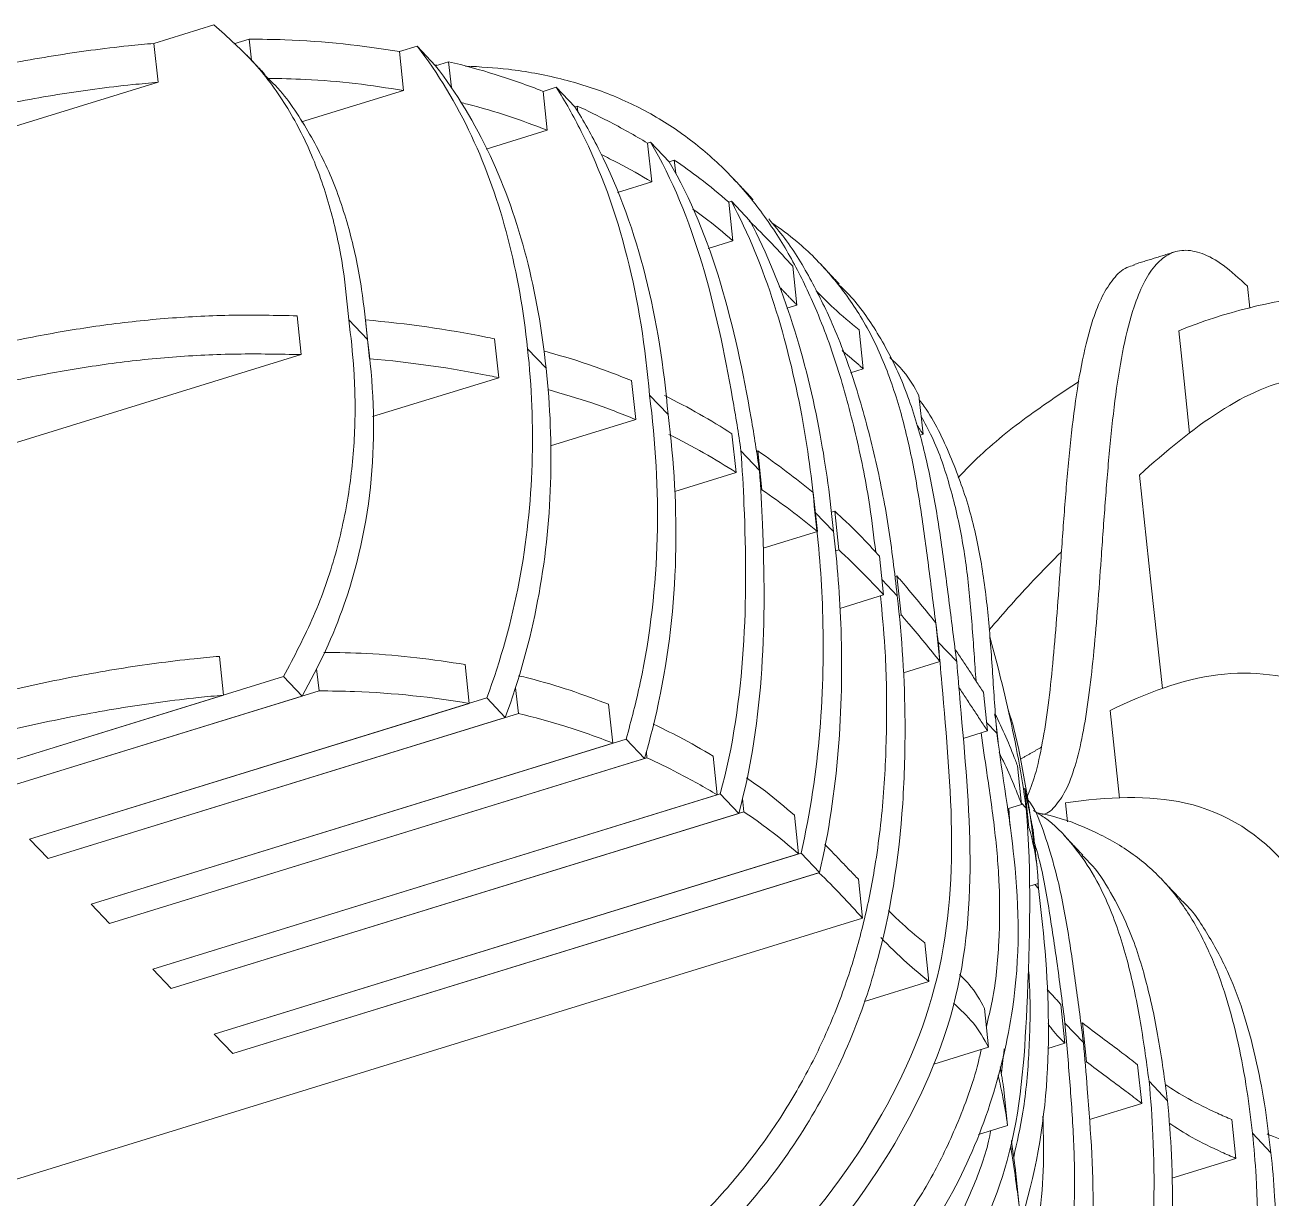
# Model space of a CAD drawing. Header units: millimetres. Extents: x -176 to 2097, y -1009 to 156.
# Drawn here: x 423 to 505.6, y -668.5 to -590.7 of the extents above; entities that cross this region are included whole.
import ezdxf

# ---------------------------------------------------------------- set-up
doc = ezdxf.new("R2010")
doc.units = ezdxf.units.MM

msp = doc.modelspace()

# ---------------------------------------------------------------- linework, layer by layer
at = {"color": 7, "linetype": 'Continuous', "lineweight": 15}
for p, q in [((431.533, -591.897), (435.505, -590.671)), ((431.808, -594.47), (431.533, -591.897)), ((436.831, -591.933), (437.857, -591.616)), ((437.857, -591.616), (438.006, -593.01)), ((447.814, -592.442), (448.979, -592.083)), ((450.203, -593.376), (448.979, -592.083)), ((448.089, -595.015), (447.814, -592.442)), ((450.203, -593.376), (451.071, -593.108)), ((451.071, -593.108), (451.253, -594.816)), ((431.808, -594.47), (414.861, -599.701)), ((448.089, -595.015), (441.324, -597.103)), ((457.33, -595.076), (458.209, -594.804)), ((457.606, -597.648), (457.33, -595.076)), ((459.433, -596.098), (458.209, -594.804)), ((459.433, -596.098), (459.598, -596.047)), ((459.598, -596.047), (459.639, -596.428)), ((457.606, -597.648), (453.558, -598.898)), ((464.261, -598.507), (464.46, -598.446)), ((464.536, -601.08), (464.261, -598.507)), ((465.685, -599.739), (464.46, -598.446)), ((465.685, -599.739), (466.029, -599.633)), ((466.029, -599.633), (466.123, -600.508)), ((464.536, -601.08), (462.267, -601.78)), ((469.643, -602.417), (469.814, -602.364)), ((469.918, -604.99), (469.643, -602.417)), ((471.039, -603.657), (469.814, -602.364)), ((469.918, -604.99), (468.282, -605.495)), ((474.164, -609.25), (473.888, -606.677)), ((504.179, -609.442), (504.028, -607.995)), ((474.164, -609.25), (473.48, -609.461)), ((441.299, -612.53), (441.024, -609.958)), ((444.458, -610.226), (445.683, -611.52)), ((445.555, -610.23), (445.83, -612.803)), ((478.558, -613.464), (478.283, -610.892)), ((499.826, -614.283), (499.469, -610.946)), ((454.393, -614.06), (454.118, -611.487)), ((441.299, -612.53), (417.034, -620.021)), ((456.304, -612.141), (457.529, -613.434)), ((478.558, -613.464), (477.702, -613.729)), ((454.393, -614.06), (446.035, -616.64)), ((463.47, -616.829), (463.195, -614.256)), ((500.194, -617.728), (499.826, -614.283)), ((464.39, -615.216), (465.615, -616.509)), ((482.518, -617.813), (482.243, -615.24)), ((463.47, -616.829), (457.829, -618.57)), ((470.126, -620.345), (469.851, -617.772)), ((482.518, -617.813), (482.319, -617.875)), ((470.45, -618.916), (471.674, -620.21)), ((471.468, -618.944), (471.566, -618.914)), ((471.566, -618.914), (471.841, -621.487)), ((470.126, -620.345), (466.056, -621.601)), ((497.653, -627.817), (496.871, -620.514)), ((471.76, -621.512), (471.841, -621.487)), ((475.514, -624.253), (475.238, -621.68)), ((475.38, -623.006), (476.575, -624.268)), ((476.42, -622.986), (476.664, -622.911)), ((476.664, -622.911), (476.939, -625.484)), ((475.514, -624.253), (471.921, -625.362)), ((476.723, -625.551), (476.939, -625.484)), ((479.908, -628.468), (479.632, -625.895)), ((479.8, -627.459), (480.814, -628.53)), ((480.676, -627.244), (480.791, -627.208)), ((480.791, -627.208), (481.066, -629.781)), ((498.386, -634.677), (497.653, -627.817)), ((479.908, -628.468), (477.004, -629.364)), ((480.952, -629.817), (481.066, -629.781)), ((483.638, -632.887), (483.363, -630.314)), ((483.528, -631.592), (484.752, -632.885)), ((436.155, -635.109), (435.88, -632.536)), ((442.323, -633.372), (442.479, -634.828)), ((452.435, -635.654), (452.16, -633.082)), ((483.638, -632.887), (481.222, -633.633)), ((419.208, -640.34), (440.127, -633.883)), ((441.352, -635.176), (440.127, -633.883)), ((436.155, -635.109), (419.208, -640.34)), ((420.432, -641.633), (442.479, -634.828)), ((420.432, -641.633), (441.352, -635.176)), ((455.51, -634.613), (455.692, -636.32)), ((486.794, -637.484), (486.519, -634.911)), ((423.29, -644.651), (453.601, -635.295)), ((452.435, -635.654), (423.29, -644.651)), ((454.825, -636.588), (453.601, -635.295)), ((461.952, -638.288), (461.677, -635.715)), ((424.514, -645.944), (455.692, -636.32)), ((424.514, -645.944), (454.825, -636.588)), ((495.543, -641.945), (494.92, -636.119)), ((486.794, -637.484), (485.188, -637.98)), ((486.734, -636.919), (487.412, -637.635)), ((487.364, -637.038), (487.491, -638.223)), ((427.372, -648.962), (462.83, -638.017)), ((461.952, -638.288), (427.372, -648.962)), ((464.055, -639.31), (462.83, -638.017)), ((428.596, -650.255), (464.22, -639.259)), ((428.596, -650.255), (464.055, -639.31)), ((464.179, -638.878), (464.22, -639.259)), ((468.882, -641.72), (468.607, -639.147)), ((489.048, -642.359), (488.773, -639.786)), ((431.454, -653.273), (469.082, -641.658)), ((468.882, -641.72), (431.454, -653.273)), ((470.306, -642.951), (469.082, -641.658)), ((489.177, -641.332), (489.268, -641.304)), ((489.268, -641.304), (489.543, -643.877)), ((470.558, -641.969), (470.651, -642.845)), ((489.048, -642.359), (488.124, -642.644)), ((489.038, -642.266), (489.36, -642.605)), ((492.089, -643.51), (491.955, -642.254)), ((432.678, -654.566), (470.651, -642.845)), ((432.678, -654.566), (470.306, -642.951)), ((474.265, -645.629), (473.989, -643.056)), ((489.452, -643.905), (489.543, -643.877)), ((424.514, -645.944), (423.29, -644.651)), ((423.29, -644.651), (424.514, -645.944)), ((435.536, -657.584), (474.436, -645.576)), ((474.265, -645.629), (435.536, -657.584)), ((475.661, -646.869), (474.436, -645.576)), ((436.76, -658.877), (475.661, -646.869)), ((436.76, -658.877), (475.623, -646.881)), ((478.51, -649.889), (478.235, -647.317)), ((490.155, -647.588), (489.573, -647.768)), ((489.923, -647.66), (490.174, -647.925)), ((428.596, -650.255), (427.372, -648.962)), ((427.372, -648.962), (428.596, -650.255)), ((478.51, -649.889), (439.618, -661.895)), ((482.905, -654.104), (482.63, -651.531)), ((432.678, -654.566), (431.454, -653.273)), ((431.454, -653.273), (432.678, -654.566)), ((482.905, -654.104), (478.643, -655.419)), ((486.865, -658.452), (486.589, -655.88)), ((491.929, -658.182), (491.654, -655.609)), ((491.93, -656.853), (493.155, -658.146)), ((492.986, -656.869), (493.084, -656.839)), ((493.084, -656.839), (493.36, -659.412)), ((436.76, -658.877), (435.536, -657.584)), ((435.536, -657.584), (436.76, -658.877)), ((491.929, -658.182), (490.784, -658.536)), ((486.865, -658.452), (483.228, -659.575)), ((493.268, -659.44), (493.36, -659.412)), ((497.02, -662.182), (496.744, -659.609)), ((497.502, -660.704), (498.726, -661.997)), ((488.127, -663.634), (487.852, -661.061)), ((439.618, -661.895), (418.416, -668.439)), ((497.02, -662.182), (493.552, -663.252)), ((503.265, -665.825), (502.989, -663.252)), ((488.127, -663.634), (486.202, -664.228)), ((504.357, -664.159), (505.582, -665.452)), ((488.346, -664.978), (488.373, -665.229)), ((488.278, -665.258), (488.373, -665.229)), ((488.896, -668.967), (488.621, -666.394)), ((503.265, -665.825), (499.014, -667.137))]:
    msp.add_line(p, q, dxfattribs=at)
for points, knots in [([(444.458, -610.226), (444.35, -609.117), (444.112, -606.691), (443.358, -603.089), (442.162, -599.482), (440.474, -596.153), (438.297, -593.136), (436.438, -591.494), (435.505, -590.671)], [0, 0, 0, 0, 0.1445891, 0.3160164, 0.4860193, 0.6557585, 0.8272078, 1, 1, 1, 1]), ([(431.533, -591.897), (430.973, -591.948), (428.742, -592.153), (424.864, -592.681), (419.977, -593.594), (415.214, -594.719), (410.576, -596.017), (406.057, -597.455), (401.643, -599.001), (396.794, -600.841), (391.558, -602.998), (385.969, -605.473), (380.542, -608.038), (375.901, -610.44), (372.007, -612.654), (368.796, -614.642), (365.805, -616.716), (363.155, -618.888), (361.294, -620.705), (360.476, -621.809), (360.237, -622.133)], [0, 0, 0, 0, 0.018825, 0.074959, 0.130758, 0.186417, 0.242156, 0.298031, 0.35398, 0.409971, 0.486975, 0.56385, 0.640488, 0.717085, 0.769243, 0.821645, 0.874059, 0.92629, 0.978389, 1, 1, 1, 1]), ([(447.814, -592.442), (445.389, -592.025), (442.083, -591.676), (438.645, -591.616), (437.857, -591.616)], [0.50685856, 0.50685856, 0.50685856, 0.50685856, 0.53125, 0.53844969, 0.53844969, 0.53844969, 0.53844969]), ([(456.304, -612.141), (455.778, -607.108), (454.002, -599.919), (450.385, -593.89), (448.979, -592.083)], [0.60363484, 0.60363484, 0.60363484, 0.60363484, 0.65625, 0.68249732, 0.68249732, 0.68249732, 0.68249732]), ([(457.33, -595.076), (456.314, -594.672), (454.306, -593.957), (452.132, -593.361), (451.071, -593.108)], [0.47183204, 0.47183204, 0.47183204, 0.47183204, 0.484375, 0.49564777, 0.49564777, 0.49564777, 0.49564777]), ([(457.529, -613.434), (457.002, -608.401), (455.227, -601.212), (451.61, -595.183), (450.203, -593.376)], [0.60363484, 0.60363484, 0.60363484, 0.60363484, 0.65625, 0.68249732, 0.68249732, 0.68249732, 0.68249732]), ([(479.381, -625.628), (479.26, -624.612), (478.956, -622.044), (478.146, -618.034), (476.979, -613.608), (475.567, -609.702), (473.945, -606.333), (472.182, -603.491), (470.087, -600.9), (467.648, -598.628), (464.892, -596.72), (461.846, -595.22), (458.538, -594.189), (455.306, -593.577), (453.148, -593.451), (452.198, -593.396)], [0, 0, 0, 0, 0.063541, 0.1605772, 0.2576588, 0.3549211, 0.4282265, 0.5016394, 0.5752061, 0.6488627, 0.7224119, 0.7957135, 0.8688872, 0.9422312, 1, 1, 1, 1]), ([(431.808, -594.47), (431.248, -594.521), (429.017, -594.726), (425.139, -595.254), (420.252, -596.167), (415.489, -597.292), (410.851, -598.59), (406.332, -600.028), (401.919, -601.574), (397.068, -603.413), (391.839, -605.574), (387.082, -607.657), (384.314, -608.985), (383.346, -609.45)], [0, 0, 0, 0, 0.031106, 0.123858, 0.216059, 0.308028, 0.400128, 0.492454, 0.584901, 0.677418, 0.804656, 0.931681, 1, 1, 1, 1]), ([(445.683, -611.52), (445.574, -610.41), (445.337, -607.984), (444.582, -604.384), (443.392, -600.77), (441.679, -597.464), (440.153, -595.189), (439.062, -594.178), (438.876, -594.006)], [0, 0, 0, 0, 0.167628, 0.366371, 0.563462, 0.760248, 0.959016, 1, 1, 1, 1]), ([(448.089, -595.015), (447.028, -594.852), (444.908, -594.527), (441.886, -594.263), (439.918, -594.229), (439.095, -594.215)], [0, 0, 0, 0, 0.368016, 0.735664, 1, 1, 1, 1]), ([(464.39, -615.216), (463.857, -608.908), (462.204, -601.781), (458.803, -595.747), (458.209, -594.804)], [0.31594423, 0.31594423, 0.31594423, 0.31594423, 0.375, 0.38640618, 0.38640618, 0.38640618, 0.38640618]), ([(457.606, -597.648), (456.765, -597.332), (455.082, -596.699), (453.111, -596.118), (452.007, -595.845), (451.853, -595.807)], [0, 0, 0, 0, 0.462434, 0.925068, 1, 1, 1, 1]), ([(465.615, -616.509), (465.081, -610.202), (463.428, -603.074), (460.028, -597.04), (459.433, -596.098)], [0.31594423, 0.31594423, 0.31594423, 0.31594423, 0.375, 0.38640618, 0.38640618, 0.38640618, 0.38640618]), ([(464.261, -598.507), (463.417, -598), (461.905, -597.157), (460.292, -596.366), (459.598, -596.047)], [0.44044917, 0.44044917, 0.44044917, 0.44044917, 0.453125, 0.46221813, 0.46221813, 0.46221813, 0.46221813]), ([(470.45, -618.916), (470.285, -617.758), (469.115, -610.503), (467.362, -603.35), (464.46, -598.446)], [0.30176843, 0.30176843, 0.30176843, 0.30176843, 0.3125, 0.36920205, 0.36920205, 0.36920205, 0.36920205]), ([(464.536, -601.08), (463.803, -600.648), (462.737, -600.02), (461.558, -599.449), (461.189, -599.27)], [0, 0, 0, 0, 0.687791, 1, 1, 1, 1]), ([(469.643, -602.417), (469.033, -601.881), (467.881, -600.932), (466.615, -600.027), (466.029, -599.633)], [0.41017164, 0.41017164, 0.41017164, 0.41017164, 0.421875, 0.4312926, 0.4312926, 0.4312926, 0.4312926]), ([(471.674, -620.21), (471.51, -619.051), (470.339, -611.796), (468.586, -604.643), (465.685, -599.739)], [0.30176843, 0.30176843, 0.30176843, 0.30176843, 0.3125, 0.36920205, 0.36920205, 0.36920205, 0.36920205]), ([(469.918, -604.99), (469.3, -604.456), (468.467, -603.738), (467.512, -603.066), (467.266, -602.893)], [0, 0, 0, 0, 0.742043, 1, 1, 1, 1]), ([(475.35, -622.974), (475.159, -620.824), (474.186, -613.687), (472.079, -606.64), (469.814, -602.364)], [0.29286644, 0.29286644, 0.29286644, 0.29286644, 0.3125, 0.35859823, 0.35859823, 0.35859823, 0.35859823]), ([(473.888, -606.677), (473.425, -606.174), (472.499, -605.162), (471.515, -604.164), (471.001, -603.669)], [0.38018104, 0.38018104, 0.38018104, 0.38018104, 0.390625, 0.40117636, 0.40117636, 0.40117636, 0.40117636]), ([(476.575, -624.268), (476.384, -622.117), (475.411, -614.98), (473.303, -607.934), (471.039, -603.657)], [0.29286644, 0.29286644, 0.29286644, 0.29286644, 0.3125, 0.35859823, 0.35859823, 0.35859823, 0.35859823]), ([(480.814, -628.53), (480.633, -626.975), (480.272, -623.866), (479.375, -619.326), (478.202, -614.902), (476.795, -610.991), (475.159, -607.636), (473.733, -605.231), (472.661, -603.961), (472.303, -603.537)], [0, 0, 0, 0, 0.169889, 0.3395, 0.509191, 0.679198, 0.807329, 0.935649, 1, 1, 1, 1]), ([(483.528, -631.592), (483.363, -630.308), (483.034, -627.737), (482.548, -623.885), (481.947, -620.094), (481.123, -616.426), (479.961, -612.949), (478.41, -609.857), (476.44, -607.225), (474.489, -605.219), (473.066, -604.191), (472.506, -603.786)], [0, 0, 0, 0, 0.121722, 0.243602, 0.364721, 0.484417, 0.602644, 0.720316, 0.82506, 0.931117, 1, 1, 1, 1]), ([(504.028, -607.995), (503.486, -607.494), (502.441, -606.528), (501.021, -605.755), (499.79, -605.529), (498.737, -605.833), (497.847, -606.605), (497.102, -607.791), (496.398, -609.553), (495.781, -612), (495.272, -615.154), (494.89, -618.64), (494.589, -622.327), (494.342, -625.878), (494.105, -629.179), (493.857, -632.15), (493.557, -634.925), (493.18, -637.429), (492.699, -639.58), (492.108, -641.284), (491.371, -642.412), (490.802, -642.988), (490.424, -643.003), (490.391, -643.005)], [0, 0, 0, 0, 0.0474264, 0.0914839, 0.1333917, 0.1742522, 0.2149705, 0.2562086, 0.2983842, 0.3593404, 0.4225124, 0.4874428, 0.5533849, 0.6194266, 0.6738288, 0.7270528, 0.7785761, 0.8279638, 0.8749293, 0.9194225, 0.9585021, 0.9963444, 1, 1, 1, 1]), ([(552.437, -671.569), (550.202, -656.96), (536.252, -601.136), (502.551, -609.712), (499.469, -610.946)], [0, 0, 0, 0, 0.6925665, 0.7628644, 0.7628644, 0.7628644, 0.7628644]), ([(496.51, -606.619), (496.349, -606.654), (495.835, -606.765), (495.128, -607.464), (494.375, -608.628), (493.673, -610.396), (493.056, -612.84), (492.548, -615.995), (492.165, -619.481), (491.864, -623.168), (491.617, -626.719), (491.381, -630.02), (491.132, -632.99), (490.833, -635.768), (490.451, -638.261), (490.008, -640.356), (489.594, -641.4), (489.409, -641.869)], [0, 0, 0, 0, 0.024469, 0.078224, 0.132666, 0.188346, 0.268819, 0.352217, 0.437937, 0.524993, 0.61218, 0.684, 0.754266, 0.822286, 0.887487, 0.94949, 1, 1, 1, 1]), ([(484.752, -632.885), (484.588, -631.601), (484.258, -629.03), (483.773, -625.178), (483.172, -621.387), (482.346, -617.721), (481.191, -614.237), (479.616, -611.169), (478.146, -609.06), (477.16, -608.103), (476.924, -607.874)], [0, 0, 0, 0, 0.141854, 0.283893, 0.425044, 0.564537, 0.702318, 0.839452, 0.961521, 1, 1, 1, 1]), ([(478.283, -610.892), (477.711, -610.417), (476.694, -609.572), (475.813, -608.681), (475.427, -608.291)], [0, 0, 0, 0, 0.562012, 1, 1, 1, 1]), ([(441.024, -609.958), (439.612, -609.929), (436.793, -609.873), (432.495, -610.078), (428.214, -610.541), (423.988, -611.236), (419.833, -612.118), (414.987, -613.345), (409.52, -614.964), (403.512, -617.011), (397.479, -619.3), (391.395, -621.792), (385.278, -624.489), (379.386, -627.321), (373.753, -630.3), (368.954, -633.115), (364.981, -635.736), (361.776, -638.121), (358.906, -640.602), (356.733, -642.856), (355.188, -644.84), (354.169, -646.521), (353.515, -648.21), (353.251, -649.589), (353.372, -650.377), (353.409, -650.619)], [0, 0, 0, 0, 0.03622, 0.07228, 0.108124, 0.143994, 0.180016, 0.216154, 0.272854, 0.329461, 0.386083, 0.449056, 0.511955, 0.574829, 0.637785, 0.700923, 0.745125, 0.789264, 0.833389, 0.877648, 0.90546, 0.933087, 0.960513, 0.987892, 1, 1, 1, 1]), ([(440.127, -633.883), (440.83, -632.554), (442.229, -629.907), (443.643, -625.782), (444.533, -621.657), (444.907, -617.565), (444.866, -613.743), (444.587, -611.33), (444.458, -610.226)], [0, 0, 0, 0, 0.172792, 0.344242, 0.513981, 0.683984, 0.855411, 1, 1, 1, 1]), ([(454.118, -611.487), (453.923, -611.445), (451.195, -610.879), (448.319, -610.472), (445.555, -610.23)], [0.41237495, 0.41237495, 0.41237495, 0.41237495, 0.4140625, 0.43587518, 0.43587518, 0.43587518, 0.43587518]), ([(441.352, -635.176), (442.483, -633.208), (446.135, -625.221), (446.462, -617.224), (445.683, -611.52)], [0.2855273, 0.2855273, 0.2855273, 0.2855273, 0.3125, 0.3899506, 0.3899506, 0.3899506, 0.3899506]), ([(441.299, -612.53), (439.887, -612.502), (437.068, -612.446), (432.77, -612.651), (428.489, -613.113), (424.263, -613.809), (420.108, -614.691), (415.263, -615.918), (409.796, -617.537), (403.787, -619.584), (397.753, -621.873), (391.671, -624.366), (385.549, -627.06), (379.678, -629.901), (375.348, -632.132), (373.107, -633.468), (372.622, -633.756)], [0, 0, 0, 0, 0.055285, 0.110326, 0.165037, 0.219788, 0.27477, 0.32993, 0.416475, 0.502878, 0.589304, 0.685423, 0.781431, 0.8774, 0.973493, 1, 1, 1, 1]), ([(454.393, -614.06), (454.198, -614.018), (451.47, -613.452), (448.594, -613.045), (445.83, -612.803)], [0.41237495, 0.41237495, 0.41237495, 0.41237495, 0.4140625, 0.43587518, 0.43587518, 0.43587518, 0.43587518]), ([(453.601, -635.295), (454.543, -632.763), (456.68, -624.957), (456.854, -617.167), (456.304, -612.141)], [0.31750268, 0.31750268, 0.31750268, 0.31750268, 0.34375, 0.39636516, 0.39636516, 0.39636516, 0.39636516]), ([(463.195, -614.256), (462.244, -613.878), (460.406, -613.149), (458.362, -612.565), (457.376, -612.283)], [0, 0, 0, 0, 0.5175639, 1, 1, 1, 1]), ([(482.243, -615.24), (481.945, -614.69), (481.465, -613.802), (480.628, -613.013), (480.309, -612.713)], [0, 0, 0, 0, 0.619622, 1, 1, 1, 1]), ([(454.825, -636.588), (455.767, -634.056), (457.905, -626.25), (458.078, -618.46), (457.529, -613.434)], [0.31750268, 0.31750268, 0.31750268, 0.31750268, 0.34375, 0.39636516, 0.39636516, 0.39636516, 0.39636516]), ([(531.698, -672.432), (531.051, -667.771), (528.034, -650.182), (526.965, -627.725), (509.119, -610.718), (500.29, -617.406), (496.871, -620.514)], [0.4964125, 0.4964125, 0.4964125, 0.4964125, 0.5410271, 0.6664464, 0.7126462, 0.7470526, 0.7470526, 0.7470526, 0.7470526]), ([(492.856, -614.306), (491.603, -615.139), (489.1, -616.805), (486.439, -619.012), (485.12, -620.406), (484.84, -620.701)], [0, 0, 0, 0, 0.441308, 0.881621, 1, 1, 1, 1]), ([(463.47, -616.829), (462.519, -616.451), (460.679, -615.721), (458.633, -615.136), (457.645, -614.854)], [0, 0, 0, 0, 0.516994, 1, 1, 1, 1]), ([(462.83, -638.017), (463.192, -636.779), (465.125, -629.098), (465.197, -621.439), (464.39, -615.216)], [0.61359382, 0.61359382, 0.61359382, 0.61359382, 0.625, 0.68405577, 0.68405577, 0.68405577, 0.68405577]), ([(487.412, -637.635), (487.41, -637.606), (487.301, -636.286), (487.136, -633.679), (486.87, -629.862), (486.402, -626.17), (485.615, -622.602), (484.349, -619.19), (483.225, -616.798), (482.383, -615.666), (482.273, -615.518)], [0, 0, 0, 0, 0.003725, 0.168647, 0.331226, 0.489505, 0.646297, 0.807108, 0.974759, 1, 1, 1, 1]), ([(464.055, -639.31), (464.417, -638.072), (466.35, -630.392), (466.421, -622.732), (465.615, -616.509)], [0.61359382, 0.61359382, 0.61359382, 0.61359382, 0.625, 0.68405577, 0.68405577, 0.68405577, 0.68405577]), ([(486.033, -634.169), (485.99, -633.569), (485.857, -631.692), (485.646, -628.57), (485.183, -624.873), (484.368, -621.324), (483.447, -618.547), (482.633, -617.059), (482.39, -616.613)], [0, 0, 0, 0, 0.097509, 0.304947, 0.506898, 0.706952, 0.912134, 1, 1, 1, 1]), ([(469.082, -641.658), (470.782, -635.333), (470.942, -627.59), (470.536, -620.099), (470.45, -618.916)], [0.63079795, 0.63079795, 0.63079795, 0.63079795, 0.6875, 0.69823157, 0.69823157, 0.69823157, 0.69823157]), ([(470.306, -642.951), (472.007, -636.627), (472.167, -628.883), (471.76, -621.392), (471.674, -620.21)], [0.63079795, 0.63079795, 0.63079795, 0.63079795, 0.6875, 0.69823157, 0.69823157, 0.69823157, 0.69823157]), ([(474.436, -645.576), (475.67, -640.22), (476.184, -632.364), (475.617, -625.102), (475.35, -622.974)], [0.64140177, 0.64140177, 0.64140177, 0.64140177, 0.6875, 0.70713356, 0.70713356, 0.70713356, 0.70713356]), ([(479.632, -625.895), (478.977, -625.171), (478.019, -624.167), (476.973, -623.191), (476.664, -622.911)], [0.30789776, 0.30789776, 0.30789776, 0.30789776, 0.3203125, 0.32535475, 0.32535475, 0.32535475, 0.32535475]), ([(475.661, -646.869), (476.895, -641.513), (477.408, -633.658), (476.841, -626.395), (476.575, -624.268)], [0.64140177, 0.64140177, 0.64140177, 0.64140177, 0.6875, 0.70713356, 0.70713356, 0.70713356, 0.70713356]), ([(479.908, -628.468), (479.252, -627.744), (478.294, -626.74), (477.248, -625.764), (476.939, -625.484)], [0.30789776, 0.30789776, 0.30789776, 0.30789776, 0.3203125, 0.32535475, 0.32535475, 0.32535475, 0.32535475]), ([(491.697, -625.599), (491.071, -626.226), (489.408, -627.894), (487.867, -629.669), (486.905, -630.776)], [0, 0, 0, 0, 0.376089, 1, 1, 1, 1]), ([(483.363, -630.314), (482.709, -629.482), (481.849, -628.447), (480.971, -627.418), (480.791, -627.208)], [0.28300745, 0.28300745, 0.28300745, 0.28300745, 0.296875, 0.300428, 0.300428, 0.300428, 0.300428]), ([(420.246, -690.482), (422.01, -690.136), (425.54, -689.445), (430.831, -688.081), (436.109, -686.562), (441.372, -684.897), (446.599, -682.971), (451.765, -680.707), (456.329, -678.305), (460.269, -675.843), (463.595, -673.432), (466.73, -670.758), (469.609, -667.81), (472.151, -664.587), (474.336, -661.153), (476.148, -657.569), (477.572, -653.892), (478.635, -650.177), (479.455, -646.055), (479.968, -641.555), (480.145, -636.713), (480.066, -632.363), (479.808, -629.667), (479.699, -628.532)], [0, 0, 0, 0, 0.056764, 0.113551, 0.17036, 0.227123, 0.283832, 0.34066, 0.397695, 0.438059, 0.478445, 0.518747, 0.558956, 0.599235, 0.63965, 0.680123, 0.720548, 0.760888, 0.801169, 0.854614, 0.90796, 0.961281, 1, 1, 1, 1]), ([(421.47, -691.775), (424.118, -691.292), (428.617, -690.309), (436.799, -688.044), (444.157, -685.739), (453.198, -682.005), (462.046, -677.209), (471.466, -669.235), (476.862, -660.57), (480.11, -651.431), (481.198, -644.07), (481.413, -635.837), (481.132, -631.283), (480.814, -628.53)], [0.4619785, 0.4619785, 0.4619785, 0.4619785, 0.484375, 0.5, 0.53125, 0.546875, 0.578125, 0.609375, 0.640625, 0.65625, 0.6875, 0.703125, 0.7278639, 0.7278639, 0.7278639, 0.7278639]), ([(483.638, -632.887), (482.984, -632.055), (482.125, -631.02), (481.246, -629.991), (481.066, -629.781)], [0.28300745, 0.28300745, 0.28300745, 0.28300745, 0.296875, 0.300428, 0.300428, 0.300428, 0.300428]), ([(424.329, -694.802), (429.59, -693.703), (442.02, -690.386), (458.067, -683.95), (473.982, -672.618), (485.858, -655.088), (484.263, -640.318), (483.608, -632.511), (483.528, -631.592)], [0.4225833, 0.4225833, 0.4225833, 0.4225833, 0.46875, 0.53125, 0.5625, 0.625, 0.6875, 0.6958675, 0.6958675, 0.6958675, 0.6958675]), ([(489.36, -642.605), (489.354, -642.566), (489.209, -641.474), (488.865, -639.347), (488.222, -636.26), (487.571, -633.564), (487.12, -631.904), (486.942, -631.25)], [0, 0, 0, 0, 0.0099891, 0.2805529, 0.5514381, 0.8234713, 1, 1, 1, 1]), ([(435.88, -632.536), (435.319, -632.587), (433.089, -632.792), (429.211, -633.32), (424.323, -634.233), (419.561, -635.359), (414.923, -636.656), (410.403, -638.095), (405.99, -639.641), (401.141, -641.481), (395.905, -643.637), (390.316, -646.113), (384.889, -648.678), (380.248, -651.08), (376.354, -653.293), (373.142, -655.281), (370.156, -657.356), (367.487, -659.525), (365.403, -661.629), (363.865, -663.628), (362.795, -665.494), (362.084, -667.379), (361.81, -669.26), (361.814, -670.51), (361.916, -671.126), (361.916, -671.128)], [0, 0, 0, 0, 0.015914, 0.063368, 0.11054, 0.157593, 0.204713, 0.251949, 0.299247, 0.34658, 0.411677, 0.476666, 0.541454, 0.606207, 0.6503, 0.6946, 0.738909, 0.783064, 0.827107, 0.861672, 0.896168, 0.930625, 0.965143, 0.999856, 1, 1, 1, 1]), ([(452.16, -633.082), (451.1, -632.918), (448.98, -632.593), (445.835, -632.322), (443.742, -632.287), (442.794, -632.271)], [0, 0, 0, 0, 0.353839, 0.707324, 1, 1, 1, 1]), ([(425.553, -696.096), (430.814, -694.996), (443.244, -691.68), (459.292, -685.243), (475.206, -673.911), (487.083, -656.382), (485.487, -641.611), (484.832, -633.804), (484.752, -632.885)], [0.4225833, 0.4225833, 0.4225833, 0.4225833, 0.46875, 0.53125, 0.5625, 0.625, 0.6875, 0.6958675, 0.6958675, 0.6958675, 0.6958675]), ([(521.952, -669.87), (521.92, -669.527), (521.5, -665.424), (519.689, -657.649), (518.343, -647.054), (514.376, -636.284), (504.463, -632.252), (497.299, -634.968), (494.92, -636.119)], [0.5113532, 0.5113532, 0.5113532, 0.5113532, 0.515625, 0.5625, 0.609375, 0.6484375, 0.703125, 0.7307422, 0.7307422, 0.7307422, 0.7307422]), ([(461.677, -635.715), (460.836, -635.398), (459.154, -634.764), (457.112, -634.165), (455.934, -633.876), (455.708, -633.82)], [0, 0, 0, 0, 0.446734, 0.893662, 1, 1, 1, 1]), ([(436.155, -635.109), (435.595, -635.16), (433.364, -635.365), (429.486, -635.893), (424.599, -636.806), (419.836, -637.932), (415.198, -639.229), (410.678, -640.668), (406.265, -642.214), (401.415, -644.053), (396.186, -646.213), (391.429, -648.296), (388.66, -649.625), (387.692, -650.089)], [0, 0, 0, 0, 0.031106, 0.123858, 0.216059, 0.308028, 0.400128, 0.492454, 0.584901, 0.677418, 0.804656, 0.931681, 1, 1, 1, 1]), ([(452.435, -635.654), (450.011, -635.238), (446.705, -634.889), (443.267, -634.828), (442.479, -634.828)], [0.50685856, 0.50685856, 0.50685856, 0.50685856, 0.53125, 0.53844969, 0.53844969, 0.53844969, 0.53844969]), ([(461.952, -638.288), (460.936, -637.884), (458.927, -637.169), (456.754, -636.573), (455.692, -636.32)], [0.47183204, 0.47183204, 0.47183204, 0.47183204, 0.484375, 0.49564777, 0.49564777, 0.49564777, 0.49564777]), ([(488.773, -639.786), (488.73, -639.666), (488.301, -638.504), (487.801, -637.358), (487.29, -636.344)], [0.23253714, 0.23253714, 0.23253714, 0.23253714, 0.234375, 0.25036971, 0.25036971, 0.25036971, 0.25036971]), ([(489.886, -645.288), (489.84, -644.834), (489.657, -643.058), (489.129, -640.047), (488.621, -637.416), (488.186, -636.155), (488.164, -636.09)], [0, 0, 0, 0, 0.14407, 0.562751, 0.977295, 1, 1, 1, 1]), ([(441.242, -697.207), (445.457, -695.603), (451.387, -693.617), (464.881, -687.553), (476.304, -678.952), (485.288, -668.325), (489.023, -656.169), (488.856, -646.543), (487.782, -640.451), (487.412, -637.635)], [0.140625, 0.140625, 0.140625, 0.140625, 0.1875, 0.2421875, 0.3125, 0.359375, 0.4140625, 0.4609375, 0.5004027, 0.5004027, 0.5004027, 0.5004027]), ([(468.607, -639.147), (467.871, -638.716), (466.609, -637.977), (465.213, -637.305), (464.631, -637.025)], [0, 0, 0, 0, 0.582925, 1, 1, 1, 1]), ([(486.718, -657.08), (486.854, -656.517), (487.307, -654.638), (487.594, -651.488), (487.622, -647.678), (487.29, -643.941), (486.8, -640.608), (486.495, -638.486), (486.37, -637.615)], [0, 0, 0, 0, 0.083903, 0.279827, 0.470857, 0.663698, 0.861778, 1, 1, 1, 1]), ([(468.882, -641.72), (468.039, -641.212), (466.527, -640.37), (464.913, -639.578), (464.22, -639.259)], [0.44044917, 0.44044917, 0.44044917, 0.44044917, 0.453125, 0.46221813, 0.46221813, 0.46221813, 0.46221813]), ([(489.048, -642.359), (489.005, -642.239), (488.576, -641.077), (488.077, -639.931), (487.565, -638.917)], [0.23253714, 0.23253714, 0.23253714, 0.23253714, 0.234375, 0.25036971, 0.25036971, 0.25036971, 0.25036971]), ([(473.989, -643.056), (473.368, -642.524), (472.374, -641.674), (471.236, -640.879), (470.809, -640.582)], [0, 0, 0, 0, 0.625459, 1, 1, 1, 1]), ([(512.631, -667.176), (512.449, -665.407), (511.864, -660.847), (510.507, -653.609), (507.224, -645.858), (500.539, -641.544), (494.729, -641.855), (491.955, -642.254)], [0.3554348, 0.3554348, 0.3554348, 0.3554348, 0.375, 0.40625, 0.4375, 0.46875, 0.4969063, 0.4969063, 0.4969063, 0.4969063]), ([(443.935, -701.383), (446.453, -700.249), (451.456, -698.156), (459.883, -694.073), (469.726, -688.822), (478.929, -682.325), (484.796, -674.257), (488.832, -665.463), (489.542, -654.637), (489.713, -646.926), (489.36, -642.605)], [0.140625, 0.140625, 0.140625, 0.140625, 0.171875, 0.2109375, 0.265625, 0.3125, 0.3515625, 0.390625, 0.4375, 0.5005764, 0.5005764, 0.5005764, 0.5005764]), ([(493.155, -658.146), (492.989, -656.87), (492.656, -654.309), (492.102, -650.467), (491.446, -647.116), (490.598, -644.36), (490.006, -642.715), (489.455, -642.019), (489.386, -641.932)], [0, 0, 0, 0, 0.226658, 0.454691, 0.685664, 0.833512, 0.979106, 1, 1, 1, 1]), ([(474.265, -645.629), (473.655, -645.093), (472.503, -644.144), (471.237, -643.239), (470.651, -642.845)], [0.41017164, 0.41017164, 0.41017164, 0.41017164, 0.421875, 0.4312926, 0.4312926, 0.4312926, 0.4312926]), ([(497.502, -660.704), (497.316, -659.321), (496.95, -656.603), (496.123, -652.717), (495.07, -649.468), (493.797, -646.866), (492.366, -644.872), (491.041, -643.486), (490.096, -642.915), (489.85, -642.767)], [0, 0, 0, 0, 0.201297, 0.39536, 0.580487, 0.708002, 0.832528, 0.956386, 1, 1, 1, 1]), ([(504.357, -664.159), (504.244, -663.209), (504.004, -661.191), (503.444, -658.176), (502.664, -655.146), (501.616, -652.284), (500.252, -649.664), (498.515, -647.363), (496.352, -645.476), (493.801, -644.06), (491.685, -643.235), (490.401, -642.976), (490.125, -642.92)], [0, 0, 0, 0, 0.100123, 0.212521, 0.324584, 0.435102, 0.54346, 0.649891, 0.755696, 0.86235, 0.9704, 1, 1, 1, 1]), ([(490.155, -647.588), (490.145, -647.276), (490.068, -646.028), (489.807, -644.794), (489.543, -643.877)], [0.20631381, 0.20631381, 0.20631381, 0.20631381, 0.2109375, 0.22482707, 0.22482707, 0.22482707, 0.22482707]), ([(491.93, -656.853), (491.766, -655.576), (491.435, -653.014), (490.863, -649.18), (490.382, -646.457), (489.959, -645.076), (489.909, -644.914)], [0, 0, 0, 0, 0.316386, 0.634692, 0.957102, 1, 1, 1, 1]), ([(498.726, -661.997), (498.54, -660.614), (498.176, -657.896), (497.345, -654.013), (496.303, -650.753), (495.001, -648.18), (493.987, -646.593), (493.234, -645.895), (493.076, -645.748)], [0, 0, 0, 0, 0.232523, 0.45669, 0.670536, 0.817832, 0.961675, 1, 1, 1, 1]), ([(478.51, -649.889), (478.047, -649.386), (477.121, -648.374), (476.137, -647.376), (475.623, -646.881)], [0.38018104, 0.38018104, 0.38018104, 0.38018104, 0.390625, 0.40117636, 0.40117636, 0.40117636, 0.40117636]), ([(437.49, -706.131), (439.212, -705.623), (454.081, -700.953), (472.508, -693.234), (486.674, -676.855), (491.449, -663.732), (490.955, -654.268), (490.174, -647.925)], [0.501979, 0.501979, 0.501979, 0.501979, 0.5325634, 0.7651725, 0.8227189, 0.8810637, 1, 1, 1, 1]), ([(505.582, -665.452), (505.469, -664.502), (505.228, -662.485), (504.669, -659.468), (503.887, -656.441), (502.849, -653.568), (501.446, -650.988), (500.356, -649.317), (499.605, -648.668), (499.576, -648.643)], [0, 0, 0, 0, 0.153039, 0.32484, 0.49613, 0.665057, 0.830684, 0.993364, 1, 1, 1, 1]), ([(482.63, -651.531), (482.055, -651.057), (481.204, -650.356), (480.467, -649.616), (480.227, -649.376)], [0, 0, 0, 0, 0.675503, 1, 1, 1, 1]), ([(482.905, -654.104), (482.409, -653.69), (481.266, -652.738), (480.267, -651.75), (479.724, -651.186)], [0.3503052, 0.3503052, 0.3503052, 0.3503052, 0.359375, 0.37118126, 0.37118126, 0.37118126, 0.37118126]), ([(488.531, -665.748), (488.753, -664.751), (489.279, -662.385), (489.58, -658.672), (489.657, -655.469), (489.541, -653.648), (489.509, -653.149)], [0, 0, 0, 0, 0.234157, 0.555304, 0.878191, 1, 1, 1, 1]), ([(486.589, -655.88), (486.298, -655.328), (485.884, -654.544), (485.156, -653.847), (484.941, -653.641)], [0, 0, 0, 0, 0.704162, 1, 1, 1, 1]), ([(396.668, -655.473), (397.698, -658.741), (400.269, -666.171), (404.856, -676.446), (410.073, -682.871), (414.597, -687.806), (419.069, -692.709), (421.551, -695.16), (423.611, -697.297), (424.115, -697.899)], [0.4970645, 0.4970645, 0.4970645, 0.4970645, 0.5390625, 0.59375, 0.640625, 0.6875, 0.734375, 0.765625, 0.7789963, 0.7789963, 0.7789963, 0.7789963]), ([(486.865, -658.452), (486.56, -657.904), (485.987, -656.87), (484.996, -655.952), (484.531, -655.521)], [0, 0, 0, 0, 0.530434, 1, 1, 1, 1]), ([(459.705, -698.635), (462.756, -697.123), (467.092, -694.973), (472.692, -692.134), (476.48, -690.057), (480.164, -687.728), (483.161, -685.441), (485.525, -683.35), (487.323, -681.574), (488.965, -679.679), (490.372, -677.659), (491.455, -675.504), (492.109, -673.25), (492.444, -670.968), (492.599, -668.09), (492.539, -664.671), (492.257, -660.743), (492.039, -658.147), (491.93, -656.853)], [0, 0, 0, 0, 0.169308, 0.240612, 0.311769, 0.382832, 0.454224, 0.495103, 0.536173, 0.576916, 0.617026, 0.656746, 0.696944, 0.738081, 0.77967, 0.85389, 0.927166, 1, 1, 1, 1]), ([(491.929, -658.182), (491.579, -657.846), (491.138, -657.424), (490.861, -656.957), (490.805, -656.862)], [0, 0, 0, 0, 0.795937, 1, 1, 1, 1]), ([(496.744, -659.609), (496.4, -659.344), (495.2, -658.411), (493.931, -657.507), (493.084, -656.839)], [0.1278163, 0.1278163, 0.1278163, 0.1278163, 0.1328125, 0.14529328, 0.14529328, 0.14529328, 0.14529328]), ([(444.896, -707.664), (446.759, -706.809), (451.549, -704.542), (459.964, -700.419), (470.165, -695.354), (479.627, -690.507), (487.507, -684.285), (493.146, -677.743), (494.028, -669.122), (493.553, -663.046), (493.249, -659.159), (493.155, -658.146)], [0.4802464, 0.4802464, 0.4802464, 0.4802464, 0.5, 0.53125, 0.5703125, 0.609375, 0.6328125, 0.6640625, 0.6875, 0.71875, 0.7298538, 0.7298538, 0.7298538, 0.7298538]), ([(440.017, -695.914), (440.359, -695.784), (441.628, -695.303), (443.724, -694.53), (446.258, -693.61), (448.658, -692.721), (451.073, -691.774), (454.447, -690.355), (458.76, -688.345), (463.297, -685.853), (467.132, -683.373), (470.272, -681.08), (473.251, -678.627), (476.061, -676.021), (478.696, -673.264), (481.088, -670.298), (483.168, -667.078), (484.872, -663.452), (485.942, -660.591), (486.308, -658.904), (486.373, -658.604)], [0, 0, 0, 0, 0.017943, 0.06676, 0.109965, 0.15086, 0.192727, 0.237235, 0.32964, 0.423613, 0.485887, 0.547346, 0.608142, 0.66844, 0.72841, 0.788373, 0.849127, 0.911626, 0.984292, 1, 1, 1, 1]), ([(497.02, -662.182), (496.675, -661.917), (495.475, -660.984), (494.206, -660.08), (493.36, -659.412)], [0.1278163, 0.1278163, 0.1278163, 0.1278163, 0.1328125, 0.14529328, 0.14529328, 0.14529328, 0.14529328]), ([(447.339, -706.807), (452.542, -704.685), (463.433, -700.027), (480.626, -695.322), (497.181, -681.821), (498.129, -669.211), (497.62, -661.907), (497.502, -660.704)], [0.475274, 0.475274, 0.475274, 0.475274, 0.53125, 0.59375, 0.65625, 0.71875, 0.7311144, 0.7311144, 0.7311144, 0.7311144]), ([(488.127, -663.634), (488.033, -663.016), (487.865, -661.909), (487.612, -660.813), (487.5, -660.329)], [0, 0, 0, 0, 0.558384, 1, 1, 1, 1]), ([(502.989, -663.252), (502.671, -663.113), (501.664, -662.671), (500.125, -661.924), (499.063, -661.242), (498.568, -660.925)], [0, 0, 0, 0, 0.197895, 0.626374, 1, 1, 1, 1]), ([(448.563, -708.1), (453.767, -705.979), (464.657, -701.32), (481.851, -696.615), (498.405, -683.114), (499.353, -670.504), (498.845, -663.2), (498.726, -661.997)], [0.475274, 0.475274, 0.475274, 0.475274, 0.53125, 0.59375, 0.65625, 0.71875, 0.7311144, 0.7311144, 0.7311144, 0.7311144]), ([(489.197, -674.057), (489.37, -673.579), (489.95, -671.974), (490.329, -669.192), (490.559, -665.992), (490.492, -663.956), (490.462, -663.033)], [0, 0, 0, 0, 0.129778, 0.435687, 0.744256, 1, 1, 1, 1]), ([(442.711, -700.09), (443.021, -699.951), (444.884, -699.115), (448.226, -697.693), (452.689, -695.672), (457.033, -693.539), (461.386, -691.307), (465.361, -689.126), (468.923, -686.999), (472.045, -684.969), (475.03, -682.743), (477.797, -680.252), (480.24, -677.453), (482.369, -674.436), (484.231, -671.278), (485.758, -668.02), (486.695, -665.562), (486.969, -664.211), (487.016, -663.977)], [0, 0, 0, 0, 0.0173244, 0.1040428, 0.1856547, 0.2668226, 0.3493081, 0.4329368, 0.4951583, 0.5572618, 0.6188456, 0.6799171, 0.7410629, 0.8026126, 0.8643393, 0.9258623, 0.9871537, 1, 1, 1, 1]), ([(493.863, -693.95), (497.171, -691.233), (504.262, -683.009), (505.02, -671.772), (504.462, -665.108), (504.357, -664.159)], [0.1775451, 0.1775451, 0.1775451, 0.1775451, 0.21875, 0.28125, 0.2917685, 0.2917685, 0.2917685, 0.2917685]), ([(503.265, -665.825), (502.946, -665.686), (501.939, -665.244), (500.394, -664.494), (499.327, -663.808), (498.827, -663.487)], [0, 0, 0, 0, 0.1970931, 0.6238362, 1, 1, 1, 1]), ([(511.136, -666.309), (509.176, -665.645), (507.236, -664.944), (505.348, -664.211), (505.326, -664.202)], [0.07475206, 0.07475206, 0.07475206, 0.07475206, 0.09375, 0.09397361, 0.09397361, 0.09397361, 0.09397361]), ([(488.896, -668.967), (488.834, -668.472), (488.664, -667.228), (488.485, -665.98), (488.373, -665.229)], [0.25672255, 0.25672255, 0.25672255, 0.25672255, 0.265625, 0.27908004, 0.27908004, 0.27908004, 0.27908004]), ([(495.088, -695.243), (498.396, -692.526), (505.487, -684.302), (506.245, -673.065), (505.687, -666.401), (505.582, -665.452)], [0.1775451, 0.1775451, 0.1775451, 0.1775451, 0.21875, 0.28125, 0.2917685, 0.2917685, 0.2917685, 0.2917685]), ([(498.437, -702.861), (501.117, -701.577), (506.619, -698.396), (511.984, -690.362), (513.452, -681.145), (513.224, -673.558), (512.827, -668.941), (512.631, -667.176)], [0.5030937, 0.5030937, 0.5030937, 0.5030937, 0.53125, 0.5625, 0.59375, 0.625, 0.6445652, 0.6445652, 0.6445652, 0.6445652])]:
    msp.add_open_spline(points, degree=3, knots=knots, dxfattribs=at)
for points, degree in [([(438.914, -593.968), (437.689, -592.675)], 1), ([(450.294, -593.348), (450.178, -593.349)], 1), ([(471.131, -602.114), (469.906, -600.821)], 1), ([(471.256, -602.248), (471.122, -602.123)], 1), ([(499.215, -605.718), (496.49, -606.559)], 1), ([(476.961, -607.843), (475.737, -606.55)], 1), ([(474.164, -609.25), (472.981, -608.018)], 1), ([(478.558, -613.464), (477.167, -612.268)], 1), ([(469.851, -617.772), (468.462, -616.883), (466.988, -616.032), (465.389, -615.25)], 3), ([(470.126, -620.345), (468.737, -619.456), (467.263, -618.605), (465.664, -617.823)], 3), ([(482.518, -617.813), (482.08, -617.127)], 1), ([(475.238, -621.68), (474.09, -620.731), (472.862, -619.809), (471.566, -618.914)], 3), ([(475.514, -624.253), (474.365, -623.304), (473.137, -622.382), (471.841, -621.487)], 3), ([(486.519, -634.911), (484.646, -632.052)], 1), ([(486.794, -637.484), (484.9, -634.593)], 1), ([(487.323, -636.628), (487.266, -636.352)], 1), ([(490.359, -638.568), (488.956, -639.359)], 1), ([(489.801, -643.984), (489.268, -641.304)], 1), ([(488.272, -643.727), (488.21, -642.617)], 1), ([(490.085, -646.556), (489.81, -643.983)], 1), ([(478.235, -647.317), (476.007, -644.994)], 1), ([(493.11, -645.716), (491.886, -644.422)], 1), ([(490.174, -647.925), (490.137, -647.594)], 1), ([(499.584, -648.634), (498.359, -647.341)], 1), ([(491.654, -655.609), (490.742, -654.612)], 1), ([(487.71, -660.211), (487.901, -658.556)], 1), ([(487.852, -661.061), (487.632, -659.743)], 1), ([(488.621, -666.394), (488.375, -664.639)], 1)]:
    msp.add_open_spline(points, degree=degree, dxfattribs=at)

doc.saveas('drawing.dxf')
